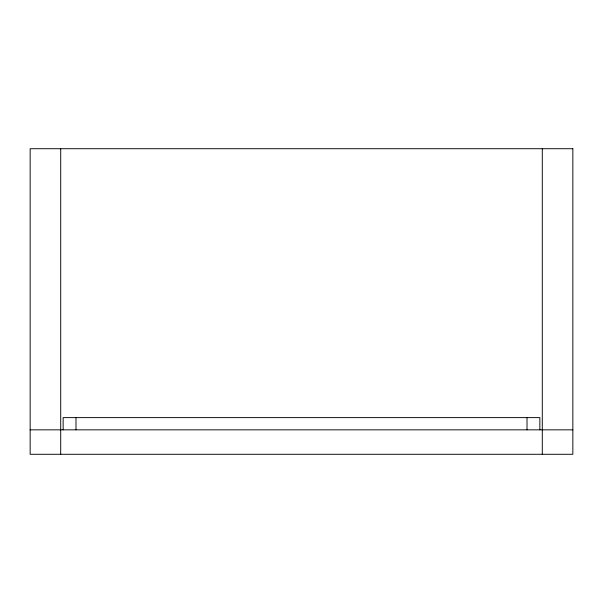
<?xml version="1.0" encoding="UTF-8"?>
<svg xmlns="http://www.w3.org/2000/svg" width="603" height="603" viewBox="0 0 603 603"><rect width="100%" height="100%" fill="white"/><g stroke="black" fill="none" stroke-linecap="round" stroke-linejoin="round"><path stroke-width="0.9" d="M30.15 429.841L572.85 429.841M542.293 148.715L542.293 454.285M539.851 429.841L539.851 417.615L63.149 417.615L63.149 429.841M527.014 417.615L527.014 429.841M75.986 417.615L75.986 429.841M60.707 148.715L60.707 454.285M572.85 148.715L30.15 148.715L30.15 454.285L572.85 454.285L572.85 148.715"/></g></svg>
